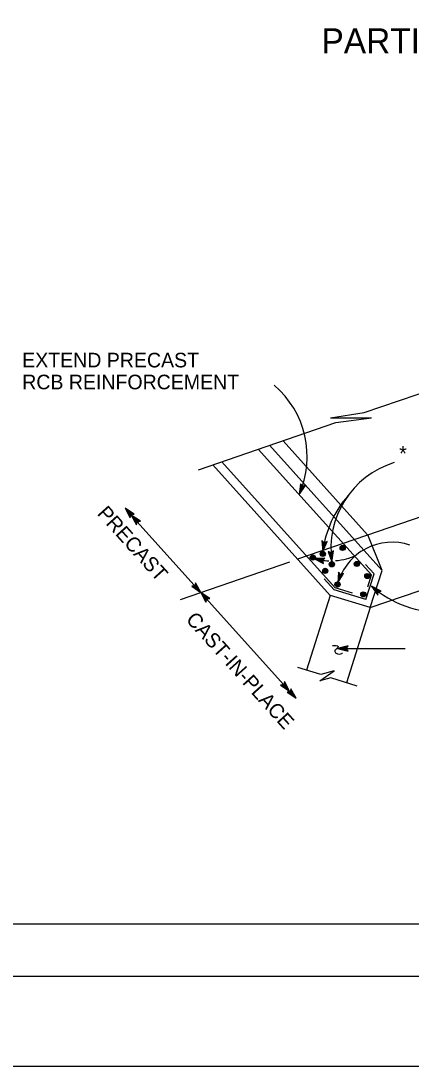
# Model space of a CAD drawing. Extents: x -894 to 866, y -472 to 714.
# Drawn here: x -431 to -244, y -472 to 28 of the extents above; entities that cross this region are included whole.
import ezdxf

# ---------------------------------------------------------------- set-up
doc = ezdxf.new("R2010")
doc.units = 0
for name, color, linetype in [('border_PLOTTING-ELEMENTS', 7, 'Continuous'), ('border_rw_22x34_Cut_Lines', 7, 'Continuous'), ('border_SHEET', 7, 'Continuous'), ('df_CULV-BOX', 7, 'Continuous'), ('df_CULV-BOX-anno', 7, 'Continuous'), ('str_Reinforcement-A', 7, 'Continuous'), ('str_Reinforcement-B', 7, 'Continuous')]:
    doc.layers.add(name, color=color, linetype=linetype)

msp = doc.modelspace()

# ---------------------------------------------------------------- linework, layer by layer
at = {"layer": 'border_PLOTTING-ELEMENTS'}
for points in [[(-894.04, -472.44), (865.96, -472.44), (865.96, 713.56), (-894.04, 713.56)], [(-864.04, 670.56), (835.96, 670.56), (835.96, -429.44), (-864.04, -429.44)]]:
    msp.add_lwpolyline(points, close=True, dxfattribs=at)
at = {"layer": 'border_rw_22x34_Cut_Lines'}
msp.add_lwpolyline([(-864.04, 670.56), (835.96, 670.56), (835.96, -429.44), (-864.04, -429.44)], close=True, dxfattribs=at)
at = {"layer": 'border_SHEET'}
msp.add_line((810.96, -404.44), (-814.04, -404.44), dxfattribs=at)
at = {"layer": 'df_CULV-BOX'}
for p, q in [((-266.3, -159.26), (-152.33, -120.02)), ((-263.51, -252.72), (32.5, -150.8)), ((-282.47, -161.76), (-266.3, -159.26)), ((-345.8, -186.63), (-279.86, -163.93)), ((-282.47, -161.76), (-262.75, -161.76)), ((-279.86, -163.93), (-262.75, -161.76)), ((-257.78, -234.81), (-311.73, -174.9)), ((-264.65, -217.86), (-305.23, -172.78)), ((-282.56, -246.88), (-338.93, -184.27)), ((-298.13, -229.39), (-181.37, -189.19)), ((-257.71, -234.89), (-264.55, -217.87)), ((-263.51, -252.72), (-257.71, -234.89)), ((-282.65, -246.91), (-293.92, -282.67)), ((-263.51, -252.72), (-282.44, -246.94)), ((-263.51, -252.72), (-274.86, -288.71)), ((-287.16, -284.83), (-298.2, -281.35)), ((-287.64, -287.83), (-280.69, -283.07)), ((-280.69, -283.07), (-287.16, -284.83)), ((-282.26, -286.38), (-287.64, -287.83)), ((-269.69, -290.34), (-282.26, -286.38))]:
    msp.add_line(p, q, dxfattribs=at)
at = {"layer": 'df_CULV-BOX-anno'}
for p, q in [((-302.09, -292.73), (-377.99, -208.43)), ((-354.39, -248.76), (-301.96, -230.71)), ((-279.07, -272.34), (-246.72, -272.34))]:
    msp.add_line(p, q, dxfattribs=at)
for points in [[(-297.48, -198.51), (-294.46, -194.26), (-295.94, -194.58), (-296.82, -193.34), (-297.48, -198.51)], [(-297.15, -197.68), (-294.96, -194.59), (-296.04, -194.83), (-296.67, -193.92), (-297.15, -197.68)], [(-296.88, -196.98), (-295.38, -194.88), (-296.12, -195.03), (-296.55, -194.42), (-296.88, -196.98)], [(-296.78, -196.3), (-296.1, -195.35), (-296.25, -195.38), (-296.34, -195.26), (-296.49, -196.42)], [(-296.65, -196.4), (-295.73, -195.1), (-296.18, -195.2), (-296.45, -194.82), (-296.65, -196.4)], [(-380.99, -205.02), (-378.55, -209.63), (-378.17, -208.15), (-376.66, -207.93), (-380.99, -205.02)], [(-380.39, -205.68), (-378.62, -209.03), (-378.35, -207.96), (-377.25, -207.8), (-380.39, -205.68)], [(-379.89, -206.24), (-378.68, -208.52), (-378.49, -207.79), (-377.75, -207.68), (-379.89, -206.24)], [(-379.33, -206.63), (-378.78, -207.66), (-378.74, -207.51), (-378.59, -207.49), (-379.56, -206.84)], [(-379.47, -206.71), (-378.73, -208.11), (-378.61, -207.66), (-378.15, -207.59), (-379.47, -206.71)], [(-377.99, -208.43), (-375.54, -213.04), (-375.16, -211.57), (-373.66, -211.34), (-377.99, -208.43)], [(-377.39, -209.1), (-375.61, -212.44), (-375.34, -211.37), (-374.25, -211.21), (-377.39, -209.1)], [(-376.88, -209.66), (-375.68, -211.94), (-375.49, -211.21), (-374.74, -211.1), (-376.88, -209.66)], [(-376.32, -210.04), (-375.78, -211.08), (-375.74, -210.93), (-375.59, -210.91), (-376.56, -210.25)], [(-376.47, -210.12), (-375.73, -211.52), (-375.61, -211.07), (-375.15, -211), (-376.47, -210.12)], [(-286.17, -225.79), (-284.14, -220.99), (-285.52, -221.62), (-286.64, -220.59), (-286.17, -225.79)], [(-286.03, -224.9), (-284.56, -221.42), (-285.56, -221.88), (-286.37, -221.14), (-286.03, -224.9)], [(-285.92, -224.16), (-284.91, -221.79), (-285.59, -222.1), (-286.15, -221.59), (-285.92, -224.16)], [(-285.82, -223.54), (-285.2, -222.09), (-285.62, -222.28), (-285.97, -221.96), (-285.82, -223.54)], [(-285.97, -223.48), (-285.51, -222.4), (-285.65, -222.47), (-285.76, -222.36), (-285.66, -223.53)], [(-290.41, -229.16), (-285.77, -231.56), (-286.3, -230.13), (-285.19, -229.09), (-290.41, -229.16)], [(-289.53, -229.37), (-286.17, -231.11), (-286.55, -230.07), (-285.75, -229.32), (-289.53, -229.37)], [(-288.8, -229.54), (-286.51, -230.73), (-286.77, -230.02), (-286.22, -229.5), (-288.8, -229.54)], [(-288.12, -229.54), (-287.08, -230.08), (-287.13, -229.93), (-287.02, -229.83), (-288.19, -229.85)], [(-288.19, -229.68), (-286.79, -230.42), (-286.94, -229.98), (-286.61, -229.66), (-288.19, -229.68)], [(-281.81, -230.75), (-281.07, -225.58), (-282.24, -226.55), (-283.59, -225.84), (-281.81, -230.75)], [(-281.9, -229.85), (-281.36, -226.11), (-282.21, -226.81), (-283.19, -226.29), (-281.9, -229.85)], [(-281.98, -229.1), (-281.61, -226.55), (-282.19, -227.03), (-282.86, -226.68), (-281.98, -229.1)], [(-282.04, -228.48), (-281.81, -226.91), (-282.17, -227.21), (-282.58, -226.99), (-282.04, -228.48)], [(-282.2, -228.46), (-282.03, -227.3), (-282.15, -227.4), (-282.29, -227.33), (-281.89, -228.43)], [(-278.89, -240.88), (-276.17, -236.43), (-277.63, -236.85), (-278.59, -235.67), (-278.89, -240.88)], [(-278.62, -240.03), (-276.65, -236.8), (-277.71, -237.11), (-278.41, -236.25), (-278.62, -240.03)], [(-278.4, -239.31), (-277.05, -237.11), (-277.78, -237.32), (-278.25, -236.73), (-278.4, -239.31)], [(-278.35, -238.63), (-277.74, -237.63), (-277.89, -237.67), (-277.99, -237.55), (-278.05, -238.72)], [(-278.21, -238.71), (-277.38, -237.36), (-277.83, -237.49), (-278.13, -237.13), (-278.21, -238.71)], [(-344.68, -245.42), (-347.13, -240.81), (-347.51, -242.28), (-349.01, -242.51), (-344.68, -245.42)], [(-345.28, -244.75), (-347.06, -241.41), (-347.33, -242.48), (-348.42, -242.64), (-345.28, -244.75)], [(-345.79, -244.19), (-346.99, -241.91), (-347.18, -242.64), (-347.93, -242.75), (-345.79, -244.19)], [(-346.21, -243.73), (-346.95, -242.33), (-347.06, -242.78), (-347.52, -242.85), (-346.21, -243.73)], [(-346.35, -243.81), (-346.89, -242.77), (-346.93, -242.92), (-347.09, -242.94), (-346.11, -243.59)], [(-344.68, -245.43), (-342.23, -250.03), (-341.85, -248.56), (-340.35, -248.34), (-344.68, -245.43)], [(-262.79, -242.44), (-259.79, -246.7), (-259.59, -245.19), (-258.13, -244.78), (-262.79, -242.44)], [(-262.11, -243.02), (-259.93, -246.12), (-259.8, -245.02), (-258.73, -244.72), (-262.11, -243.02)], [(-261.54, -243.51), (-260.06, -245.62), (-259.96, -244.87), (-259.24, -244.67), (-261.54, -243.51)], [(-260.94, -243.83), (-260.27, -244.78), (-260.25, -244.63), (-260.1, -244.59), (-261.14, -244.07)], [(-261.07, -243.92), (-260.16, -245.22), (-260.1, -244.76), (-259.65, -244.63), (-261.07, -243.92)], [(-344.08, -246.09), (-342.3, -249.44), (-342.03, -248.37), (-340.94, -248.2), (-344.08, -246.09)], [(-343.57, -246.65), (-342.37, -248.93), (-342.18, -248.2), (-341.43, -248.09), (-343.57, -246.65)], [(-343.01, -247.04), (-342.47, -248.07), (-342.43, -247.92), (-342.28, -247.9), (-343.25, -247.25)], [(-343.16, -247.12), (-342.42, -248.52), (-342.3, -248.07), (-341.84, -248), (-343.16, -247.12)], [(-279.07, -272.34), (-274, -273.61), (-274.85, -272.34), (-274, -271.07), (-279.07, -272.34)], [(-278.17, -272.34), (-274.5, -273.26), (-275.11, -272.34), (-274.5, -271.42), (-278.17, -272.34)], [(-277.41, -272.34), (-274.91, -272.97), (-275.33, -272.34), (-274.91, -271.71), (-277.41, -272.34)], [(-276.79, -272.34), (-275.25, -272.73), (-275.51, -272.34), (-275.25, -271.95), (-276.79, -272.34)], [(-276.75, -272.18), (-275.62, -272.47), (-275.7, -272.34), (-275.62, -272.21), (-276.75, -272.5)], [(-302.09, -292.73), (-304.53, -288.11), (-304.91, -289.59), (-306.42, -289.81), (-302.09, -292.73)], [(-302.09, -292.73), (-304.53, -288.11), (-304.91, -289.59), (-306.42, -289.81), (-302.09, -292.73)], [(-302.69, -292.06), (-304.46, -288.72), (-304.74, -289.78), (-305.83, -289.95), (-302.69, -292.06)], [(-302.69, -292.06), (-304.46, -288.72), (-304.74, -289.78), (-305.83, -289.95), (-302.69, -292.06)], [(-303.19, -291.5), (-304.4, -289.22), (-304.59, -289.95), (-305.33, -290.06), (-303.19, -291.5)], [(-303.19, -291.5), (-304.4, -289.22), (-304.59, -289.95), (-305.33, -290.06), (-303.19, -291.5)], [(-303.61, -291.04), (-304.35, -289.63), (-304.47, -290.08), (-304.93, -290.15), (-303.61, -291.04)], [(-303.61, -291.04), (-304.35, -289.63), (-304.47, -290.08), (-304.93, -290.15), (-303.61, -291.04)], [(-303.75, -291.11), (-304.3, -290.08), (-304.34, -290.23), (-304.49, -290.25), (-303.52, -290.9)], [(-303.75, -291.11), (-304.3, -290.08), (-304.34, -290.23), (-304.49, -290.25), (-303.52, -290.9)], [(-299, -296.18), (-301.44, -291.57), (-301.83, -293.04), (-303.33, -293.27), (-299, -296.18)], [(-299.6, -295.51), (-301.37, -292.17), (-301.65, -293.24), (-302.74, -293.4), (-299.6, -295.51)], [(-300.11, -294.95), (-301.31, -292.67), (-301.5, -293.4), (-302.24, -293.51), (-300.11, -294.95)], [(-300.52, -294.49), (-301.26, -293.09), (-301.38, -293.54), (-301.84, -293.61), (-300.52, -294.49)], [(-300.66, -294.57), (-301.21, -293.53), (-301.25, -293.68), (-301.4, -293.7), (-300.43, -294.35)]]:
    msp.add_lwpolyline(points, dxfattribs=at)
for centre, radius, start, end in [((-338.66, -180.37), 45, 336.2255, 49.5546), ((-239.09, -224.41), 43.18, 107.3035, 188.4398), ((-236.16, -232.33), 50.44, 138.5708, 172.5542), ((-252.94, -248.42), 27.03, 71.6045, 163.7999), ((-282.38, -201.64), 28.67, 253.7268, 268.2087), ((-282.38, -201.64), 28.67, 274.692, 295.6571), ((-228.86, -203.16), 51.9, 229.1726, 271.3926)]:
    msp.add_arc(centre, radius, start, end, dxfattribs=at)
msp.add_spline([(-281.48, -270.94), (-278.84, -271.3), (-279.4, -272.36), (-280.47, -273.43), (-279.75, -274.6), (-276.96, -274.65), (-276.65, -274.55)], degree=3, dxfattribs=at)
at = {"layer": 'str_Reinforcement-A'}
for p, q in [((-262.79, -237.04), (-317.08, -176.74)), ((-280.2, -243.26), (-334.65, -182.79)), ((-261.54, -236.56), (-265.61, -232.04)), ((-280.78, -244.17), (-285.45, -238.99)), ((-265.53, -248.84), (-261.54, -236.56)), ((-264.63, -242.69), (-262.79, -237.04)), ((-265.53, -248.84), (-280.78, -244.17)), ((-271.95, -245.78), (-280.2, -243.26))]:
    msp.add_line(p, q, dxfattribs=at)
at = {"layer": 'str_Reinforcement-B'}
for centre, radius in [((-276.65, -224.1), 1.23), ((-276.65, -224.1), 1.17), ((-276.65, -224.1), 1.11), ((-276.65, -224.1), 1.04), ((-276.65, -224.1), 0.983), ((-276.65, -224.1), 0.921), ((-276.65, -224.1), 0.86), ((-276.65, -224.1), 0.798), ((-276.65, -224.1), 0.737), ((-276.65, -224.1), 0.676), ((-276.65, -224.1), 0.614), ((-276.65, -224.1), 0.553), ((-276.65, -224.1), 0.491), ((-276.65, -224.1), 0.43), ((-276.65, -224.1), 0.369), ((-276.65, -224.1), 0.307), ((-276.65, -224.1), 0.246), ((-290.93, -228.7), 1.23), ((-290.93, -228.7), 1.17), ((-290.93, -228.7), 1.11), ((-290.93, -228.7), 1.04), ((-290.93, -228.7), 0.983), ((-290.93, -228.7), 0.921), ((-290.93, -228.7), 0.86), ((-290.93, -228.7), 0.798), ((-290.93, -228.7), 0.737), ((-290.93, -228.7), 0.676), ((-290.93, -228.7), 0.614), ((-290.93, -228.7), 0.553), ((-290.93, -228.7), 0.491), ((-290.93, -228.7), 0.43), ((-290.93, -228.7), 0.369), ((-290.93, -228.7), 0.307), ((-290.93, -228.7), 0.246), ((-286.17, -226.96), 1.23), ((-286.17, -226.96), 1.17), ((-286.17, -226.96), 1.11), ((-286.17, -226.96), 1.04), ((-286.17, -226.96), 0.983), ((-286.17, -226.96), 0.921), ((-286.17, -226.96), 0.86), ((-286.17, -226.96), 0.798), ((-286.17, -226.96), 0.737), ((-286.17, -226.96), 0.676), ((-286.17, -226.96), 0.614), ((-286.17, -226.96), 0.553), ((-286.17, -226.96), 0.491), ((-286.17, -226.96), 0.43), ((-286.17, -226.96), 0.369), ((-286.17, -226.96), 0.307), ((-286.17, -226.96), 0.246), ((-284.98, -235.1), 1.23), ((-284.98, -235.1), 1.17), ((-284.98, -235.1), 1.11), ((-284.98, -235.1), 1.04), ((-284.98, -235.1), 0.983), ((-284.98, -235.1), 0.921), ((-284.98, -235.1), 0.86), ((-284.98, -235.1), 0.798), ((-284.98, -235.1), 0.737), ((-284.98, -235.1), 0.676), ((-284.98, -235.1), 0.614), ((-284.98, -235.1), 0.553), ((-284.98, -235.1), 0.491), ((-284.98, -235.1), 0.43), ((-284.98, -235.1), 0.369), ((-284.98, -235.1), 0.307), ((-284.98, -235.1), 0.246), ((-281.81, -231.97), 1.23), ((-281.81, -231.97), 1.17), ((-281.81, -231.97), 1.11), ((-281.81, -231.97), 1.04), ((-281.81, -231.97), 0.983), ((-281.81, -231.97), 0.921), ((-281.81, -231.97), 0.86), ((-281.81, -231.97), 0.798), ((-281.81, -231.97), 0.737), ((-281.81, -231.97), 0.676), ((-281.81, -231.97), 0.614), ((-281.81, -231.97), 0.553), ((-281.81, -231.97), 0.491), ((-281.81, -231.97), 0.43), ((-281.81, -231.97), 0.369), ((-281.81, -231.97), 0.307), ((-281.81, -231.97), 0.246), ((-269.83, -231.78), 1.23), ((-269.83, -231.78), 1.17), ((-269.83, -231.78), 1.11), ((-269.83, -231.78), 1.04), ((-269.83, -231.78), 0.983), ((-269.83, -231.78), 0.921), ((-269.83, -231.78), 0.86), ((-269.83, -231.78), 0.798), ((-269.83, -231.78), 0.737), ((-269.83, -231.78), 0.676), ((-269.83, -231.78), 0.614), ((-269.83, -231.78), 0.553), ((-269.83, -231.78), 0.491), ((-269.83, -231.78), 0.43), ((-269.83, -231.78), 0.369), ((-269.83, -231.78), 0.307), ((-269.83, -231.78), 0.246), ((-279.09, -241.61), 1.23), ((-264.82, -237.6), 1.23), ((-264.82, -237.6), 1.17), ((-264.82, -237.6), 1.11), ((-264.82, -237.6), 1.04), ((-264.82, -237.6), 0.983), ((-264.82, -237.6), 0.921), ((-264.82, -237.6), 0.86), ((-264.82, -237.6), 0.798), ((-264.82, -237.6), 0.737), ((-264.82, -237.6), 0.676), ((-264.82, -237.6), 0.614), ((-264.82, -237.6), 0.553), ((-264.82, -237.6), 0.491), ((-264.82, -237.6), 0.43), ((-264.82, -237.6), 0.369), ((-264.82, -237.6), 0.307), ((-264.82, -237.6), 0.246), ((-279.09, -241.61), 1.17), ((-279.09, -241.61), 1.11), ((-279.09, -241.61), 1.04), ((-279.09, -241.61), 0.983), ((-279.09, -241.61), 0.921), ((-279.09, -241.61), 0.86), ((-279.09, -241.61), 0.798), ((-279.09, -241.61), 0.737), ((-279.09, -241.61), 0.676), ((-279.09, -241.61), 0.614), ((-279.09, -241.61), 0.553), ((-279.09, -241.61), 0.491), ((-279.09, -241.61), 0.43), ((-279.09, -241.61), 0.369), ((-279.09, -241.61), 0.307), ((-279.09, -241.61), 0.246), ((-266.74, -246.38), 1.23), ((-266.74, -246.38), 1.17), ((-266.74, -246.38), 1.11), ((-266.74, -246.38), 1.04), ((-266.74, -246.38), 0.983), ((-266.74, -246.38), 0.921), ((-266.74, -246.38), 0.86), ((-266.74, -246.38), 0.798), ((-266.74, -246.38), 0.737), ((-266.74, -246.38), 0.676), ((-266.74, -246.38), 0.614), ((-266.74, -246.38), 0.553), ((-266.74, -246.38), 0.491), ((-266.74, -246.38), 0.43), ((-266.74, -246.38), 0.369), ((-266.74, -246.38), 0.307), ((-266.74, -246.38), 0.246)]:
    msp.add_circle(centre, radius, dxfattribs=at)

# ---------------------------------------------------------------- texts
at = {"layer": 'df_CULV-BOX-anno'}
for s, height, p in [('PARTIAL PLAN INTERIOR WALL', 12, (-286.8, 12.9)), ('EXTEND PRECAST', 7, (-430.3, -137.59)), ('RCB REINFORCEMENT', 7, (-430.3, -148.09)), ('*', 7.09, (-249.54, -182.39))]:
    msp.add_text(s, height=height, dxfattribs=at).set_placement(p)
for s, p in [('PRECAST', (-394.72, -207.87)), ('CAST-IN-PLACE', (-352.2, -258.68))]:
    msp.add_text(s, height=7, rotation=312.0002, dxfattribs=at).set_placement(p)

doc.saveas('drawing.dxf')
